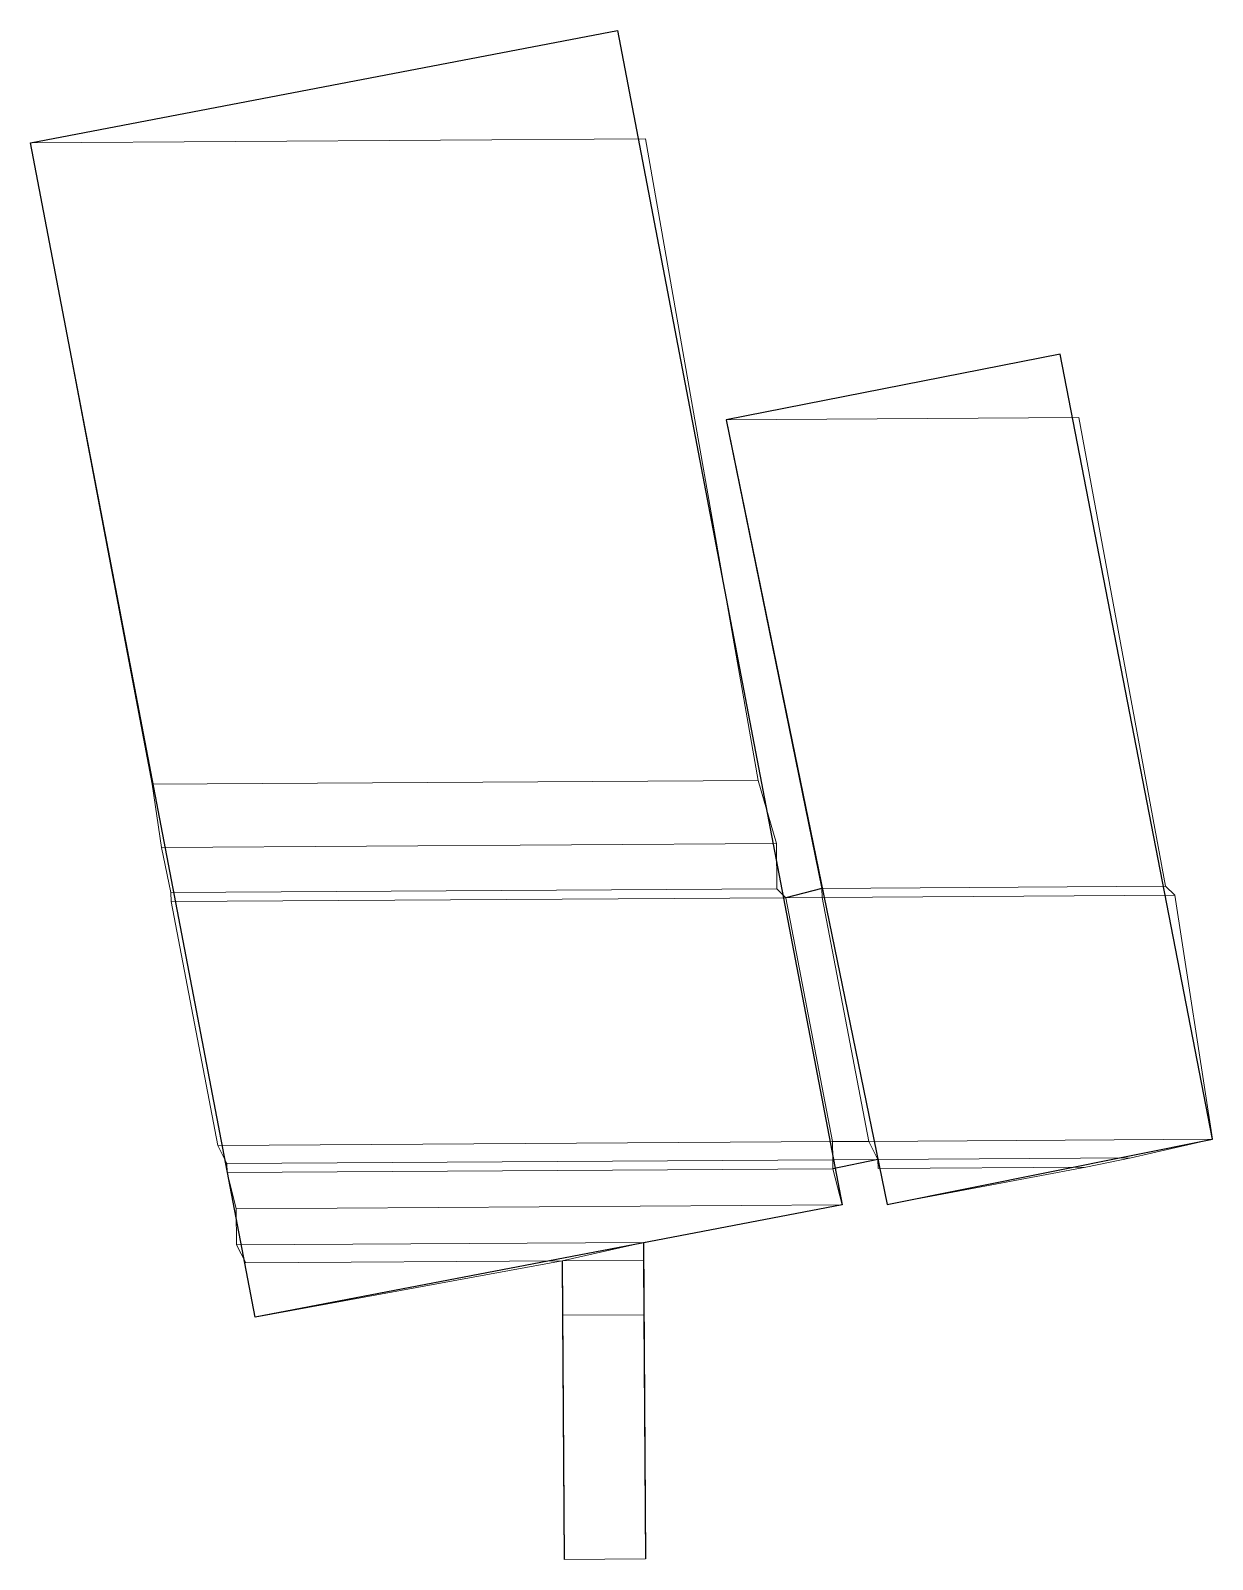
# Model space of a CAD drawing. Header units: millimetres. Extents: x -24 to 530668, y -246875 to -2983.
# Drawn here: x 530647.98 to 530667.74, y -114021.2 to -113995.65 of the extents above; entities that cross this region are included whole.
import ezdxf

# ---------------------------------------------------------------- set-up
doc = ezdxf.new("R2010")
doc.units = ezdxf.units.MM
doc.layers.get('0').update_dxf_attribs({"lineweight": 20})
doc.layers.add('aydınlatma', color=40, linetype='Continuous', lineweight=20)

# ---------------------------------------------------------------- blocks, each defined once
blk = doc.blocks.new('küçük ray')
at = {"color": 1, "lineweight": 25, "extrusion": (-4.69335e-08, -7.70594e-08, 1)}
for p, q in [((-0.712, -4.985, 0), (-0.68, 0.004, 0)), ((0.647, -5.296, 0), (0.68, -0.004, 0)), ((-5.846, -4.045, 0), (-9.6, -23.676, 0)), ((3.969, -5.921, 0), (-5.846, -4.045, 0)), ((0.216, -25.553, 0), (3.969, -5.921, 0)), ((2.031, -19.047, 0), (4.725, -5.926, 0)), ((4.725, -5.926, 0), (10.161, -7.019, 0)), ((4.569, -6.681, 0), (3.814, -6.525, 0)), ((10.161, -7.019, 0), (7.618, -20.141, 0)), ((3.633, -11.211, 0), (3.029, -11.056, 0)), ((7.618, -20.141, 0), (2.031, -19.047, 0)), ((-9.6, -23.676, 0), (0.216, -25.553, 0))]:
    blk.add_line(p, q, dxfattribs=at)
at = {"color": 1, "lineweight": 0, "extrusion": (-4.69335e-08, -7.70594e-08, 1)}
for p, q in [((-0.706, -4.077, 0), (-0.68, 0.004, 0)), ((-0.68, 0.004, 0), (0.68, -0.004, 0)), ((0.654, -4.086, 0), (0.68, -0.004, 0)), ((-0.712, -4.985, 0), (-5.846, -4.045, 0)), ((-0.712, -4.985, 0), (-0.706, -4.077, 0)), ((-0.706, -4.077, 0), (0.654, -4.086, 0)), ((-0.706, -4.077, 0), (0.654, -4.086, 0)), ((0.649, -4.993, 0), (0.654, -4.086, 0)), ((-6.156, -5.252, 0), (-6.003, -4.951, 0)), ((-6.003, -4.951, 0), (-0.712, -4.985, 0)), ((-6.003, -4.951, 0), (-0.712, -4.985, 0)), ((0.647, -5.296, 0), (-0.712, -4.985, 0)), ((0.647, -5.296, 0), (-0.712, -4.985, 0)), ((-0.712, -4.985, 0), (0.649, -4.993, 0)), ((-0.712, -4.985, 0), (0.649, -4.993, 0)), ((-6.16, -5.857, 0), (-6.156, -5.252, 0)), ((-6.156, -5.252, 0), (0.647, -5.296, 0)), ((-6.156, -5.252, 0), (0.647, -5.296, 0)), ((3.969, -5.921, 0), (0.647, -5.296, 0)), ((-6.315, -6.461, 0), (-6.16, -5.857, 0)), ((-6.16, -5.857, 0), (3.969, -5.921, 0)), ((-6.16, -5.857, 0), (3.969, -5.921, 0)), ((3.814, -6.525, 0), (3.969, -5.921, 0)), ((8.047, -6.552, 0), (4.725, -5.926, 0)), ((-6.469, -6.914, 0), (-6.316, -6.612, 0)), ((-6.316, -6.612, 0), (-6.315, -6.461, 0)), ((-6.316, -6.612, 0), (3.813, -6.676, 0)), ((-6.316, -6.612, 0), (3.813, -6.676, 0)), ((-6.315, -6.461, 0), (3.814, -6.525, 0)), ((-6.315, -6.461, 0), (3.814, -6.525, 0)), ((3.813, -6.676, 0), (3.814, -6.525, 0)), ((4.569, -6.681, 0), (3.814, -6.525, 0)), ((4.569, -6.681, 0), (4.57, -6.53, 0)), ((4.57, -6.53, 0), (8.047, -6.552, 0)), ((4.57, -6.53, 0), (8.047, -6.552, 0)), ((8.802, -6.708, 0), (8.047, -6.552, 0)), ((3.811, -6.979, 0), (3.813, -6.676, 0)), ((3.811, -6.979, 0), (3.813, -6.676, 0)), ((3.813, -6.676, 0), (4.569, -6.681, 0)), ((3.813, -6.676, 0), (4.569, -6.681, 0)), ((4.416, -6.983, 0), (4.569, -6.681, 0)), ((4.416, -6.983, 0), (4.569, -6.681, 0)), ((4.569, -6.681, 0), (8.802, -6.708, 0)), ((4.569, -6.681, 0), (8.802, -6.708, 0)), ((10.161, -7.019, 0), (8.802, -6.708, 0)), ((-7.251, -10.991, 0), (-6.469, -6.914, 0)), ((-6.469, -6.914, 0), (3.811, -6.979, 0)), ((-6.469, -6.914, 0), (3.811, -6.979, 0)), ((3.029, -11.056, 0), (3.811, -6.979, 0)), ((3.029, -11.056, 0), (3.811, -6.979, 0)), ((3.634, -11.06, 0), (4.416, -6.983, 0)), ((3.634, -11.06, 0), (4.416, -6.983, 0)), ((3.811, -6.979, 0), (4.416, -6.983, 0)), ((3.811, -6.979, 0), (4.416, -6.983, 0)), ((4.416, -6.983, 0), (10.161, -7.019, 0)), ((4.416, -6.983, 0), (10.161, -7.019, 0)), ((9.531, -11.097, 0), (10.161, -7.019, 0)), ((-7.408, -11.897, 0), (-7.252, -11.142, 0)), ((-7.252, -11.142, 0), (-7.251, -10.991, 0)), ((-7.252, -11.142, 0), (2.878, -11.206, 0)), ((-7.252, -11.142, 0), (2.878, -11.206, 0)), ((-7.251, -10.991, 0), (3.029, -11.056, 0)), ((-7.251, -10.991, 0), (3.029, -11.056, 0)), ((2.031, -19.047, 0), (3.633, -11.211, 0)), ((2.873, -11.962, 0), (2.878, -11.206, 0)), ((2.878, -11.206, 0), (3.029, -11.056, 0)), ((3.633, -11.211, 0), (3.029, -11.056, 0)), ((3.029, -11.056, 0), (3.634, -11.06, 0)), ((3.029, -11.056, 0), (3.634, -11.06, 0)), ((3.633, -11.211, 0), (3.634, -11.06, 0)), ((3.633, -11.211, 0), (9.378, -11.248, 0)), ((3.633, -11.211, 0), (9.378, -11.248, 0)), ((3.634, -11.06, 0), (9.531, -11.097, 0)), ((3.634, -11.06, 0), (9.531, -11.097, 0)), ((9.378, -11.248, 0), (9.531, -11.097, 0)), ((7.927, -19.085, 0), (9.378, -11.248, 0)), ((-7.566, -12.954, 0), (-7.408, -11.897, 0)), ((-7.408, -11.897, 0), (2.873, -11.962, 0)), ((-7.408, -11.897, 0), (2.873, -11.962, 0)), ((2.563, -13.019, 0), (2.873, -11.962, 0)), ((-9.6, -23.676, 0), (-7.566, -12.954, 0)), ((-7.566, -12.954, 0), (2.563, -13.019, 0)), ((-7.566, -12.954, 0), (2.563, -13.019, 0)), ((0.681, -23.742, 0), (2.563, -13.019, 0)), ((7.618, -20.141, 0), (2.031, -19.047, 0)), ((2.031, -19.047, 0), (7.927, -19.085, 0)), ((2.031, -19.047, 0), (7.927, -19.085, 0)), ((0.216, -25.553, 0), (-9.6, -23.676, 0)), ((-9.6, -23.676, 0), (0.681, -23.742, 0)), ((-9.6, -23.676, 0), (0.681, -23.742, 0))]:
    blk.add_line(p, q, dxfattribs=at)
at = {"color": 1, "lineweight": 0}
for points in [[(-0.68, 0.004, 0), (-0.68, 0.004, 0), (0.68, -0.004, 0), (0.68, -0.004, 0), (0.68, -0.004, 0), (-0.68, 0.004, 0), (-0.68, 0.004, 0)], [(-6.16, -5.857, 0), (-6.16, -5.857, 0), (3.969, -5.921, 0), (3.969, -5.921, 0), (3.969, -5.921, 0), (-6.16, -5.857, 0), (-6.16, -5.857, 0)], [(-6.16, -5.857, 0), (-6.16, -5.857, 0), (3.969, -5.921, 0), (3.969, -5.921, 0), (3.969, -5.921, 0), (-6.16, -5.857, 0), (-6.16, -5.857, 0)]]:
    blk.add_open_spline(points, degree=3, knots=[0, 0, 0, 0, 1, 1, 1, 2, 2, 2, 2], dxfattribs=at)

msp = doc.modelspace()

# ---------------------------------------------------------------- block references
at = {"layer": 'aydınlatma', "extrusion": (0, 0, -1), "zscale": -1, "rotation": 180}
msp.add_blockref('küçük ray', (-530657.583, -114021.2), dxfattribs=at)

doc.saveas('drawing.dxf')
